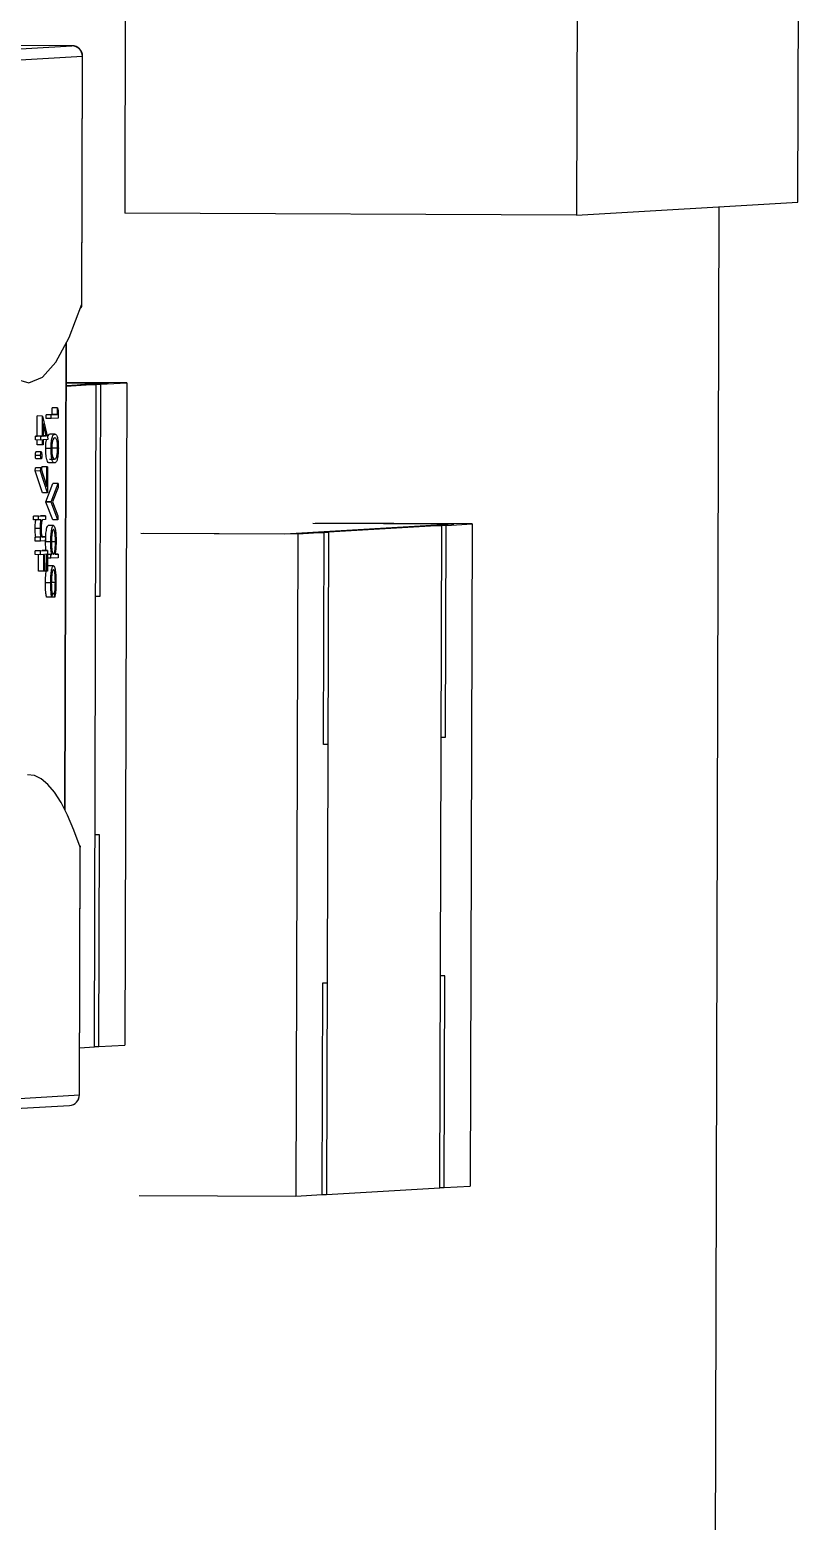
# Model space of a CAD drawing. Header units: millimetres. Extents: x -31.6 to 57.7, y -27.5 to 38.1.
# Drawn here: x -23.042 to -21.591, y -2.321 to 0.493 of the extents above; entities that cross this region are included whole.
import ezdxf

# ---------------------------------------------------------------- set-up
doc = ezdxf.new("R2010")
doc.units = ezdxf.units.MM

msp = doc.modelspace()

# ---------------------------------------------------------------- linework, layer by layer
at = {"color": 7, "linetype": 'Continuous', "lineweight": 25}
for p, q in [((-22.8571, 2.3064), (-22.8635, 0.1475)), ((-22.0053, 2.3024), (-22.0116, 0.1435)), ((-21.5939, 0.1682), (-21.5914, 1.0223)), ((-22.9629, 0.4633), (-23.8605, 0.4674)), ((-23.1619, 0.4515), (-22.9629, 0.4633)), ((-22.9432, 0.4432), (-23.1422, 0.4314)), ((-22.9446, -0.0245), (-22.9432, 0.4432)), ((-22.9443, -0.0265), (-22.9429, 0.4432)), ((-22.9432, 0.4432), (-22.9429, 0.4432)), ((-22.0116, 0.1435), (-22.8635, 0.1475)), ((-22.0116, 0.1435), (-21.5939, 0.1682)), ((-21.7506, -2.7513), (-21.742, 0.1594)), ((-22.9762, -0.9784), (-22.9736, -0.0986)), ((-22.9759, -0.9789), (-22.9733, -0.098)), ((-22.917, -0.1762), (-22.9736, -0.1795)), ((-22.8595, -0.1728), (-22.9735, -0.1723)), ((-22.9735, -0.1726), (-22.894, -0.1729)), ((-22.9735, -0.1777), (-22.894, -0.1729)), ((-22.9466, -0.1761), (-22.917, -0.1762)), ((-22.9384, -0.1756), (-22.9088, -0.1757)), ((-22.9384, -0.1756), (-22.9384, -0.1761)), ((-22.9207, -1.4261), (-22.917, -0.1762)), ((-22.91, -0.5757), (-22.9088, -0.1757)), ((-22.9088, -0.1757), (-22.8595, -0.1728)), ((-22.8595, -0.1728), (-22.8631, -1.4227)), ((-22.9901, -0.2202), (-23, -0.2202)), ((-23, -0.2325), (-23, -0.2202)), ((-22.9901, -0.2325), (-22.9901, -0.2202)), ((-22.9901, -0.2202), (-22.9888, -0.2248)), ((-22.9888, -0.2248), (-22.9888, -0.2396)), ((-23.0286, -0.2734), (-23.0285, -0.2354)), ((-23.0186, -0.2355), (-23.0285, -0.2354)), ((-23.0187, -0.2734), (-23.0186, -0.2355)), ((-23.0186, -0.2355), (-23.0083, -0.2785)), ((-23.0173, -0.2495), (-23.0174, -0.2733)), ((-23.0117, -0.273), (-23.0173, -0.2495)), ((-23.0118, -0.2332), (-23, -0.2325)), ((-23.0019, -0.2332), (-23.0118, -0.2332)), ((-23.0118, -0.2404), (-23.0118, -0.2332)), ((-23.002, -0.2404), (-23.0118, -0.2404)), ((-23.002, -0.2404), (-23.0019, -0.2332)), ((-22.9888, -0.2396), (-23.002, -0.2404)), ((-23.0019, -0.2332), (-22.9901, -0.2325)), ((-22.9901, -0.2325), (-23, -0.2325)), ((-23.0317, -0.2807), (-23.0316, -0.2736)), ((-23.0218, -0.2808), (-23.0317, -0.2807)), ((-23.0316, -0.2736), (-23.0286, -0.2734)), ((-23.0218, -0.2736), (-23.0316, -0.2736)), ((-23.0287, -0.2898), (-23.0286, -0.2807)), ((-23.0187, -0.2734), (-23.0286, -0.2734)), ((-23.0218, -0.2736), (-23.0187, -0.2734)), ((-23.0218, -0.2808), (-23.0218, -0.2736)), ((-23.0188, -0.2806), (-23.0218, -0.2808)), ((-23.0188, -0.2898), (-23.0188, -0.2806)), ((-23.0174, -0.2733), (-23.0117, -0.273)), ((-23.0117, -0.273), (-23.0174, -0.273)), ((-23.0083, -0.28), (-23.0174, -0.2805)), ((-23.0174, -0.2805), (-23.0174, -0.2897)), ((-23.0094, -0.2741), (-23.0053, -0.2697)), ((-23.0083, -0.2785), (-23.0083, -0.28)), ((-22.9955, -0.2698), (-23.0053, -0.2697)), ((-22.995, -0.2698), (-23.0049, -0.2697)), ((-23.0209, -0.3033), (-23.0308, -0.3032)), ((-23.0188, -0.2898), (-23.0287, -0.2898)), ((-23.0174, -0.2897), (-23.0188, -0.2898)), ((-23.0025, -0.2969), (-23.0123, -0.2969)), ((-22.99, -0.2964), (-22.9998, -0.2964)), ((-23.0322, -0.3392), (-23.0316, -0.333)), ((-23.0221, -0.31), (-23.0319, -0.31)), ((-23.0217, -0.333), (-23.0316, -0.333)), ((-23.021, -0.3166), (-23.0308, -0.3166)), ((-23.0223, -0.3393), (-23.0217, -0.333)), ((-23.0217, -0.333), (-23.0103, -0.3684)), ((-23.02, -0.3313), (-23.0187, -0.3312)), ((-23.0101, -0.3314), (-23.02, -0.3313)), ((-23.02, -0.3383), (-23.02, -0.3313)), ((-23.0088, -0.3313), (-23.0187, -0.3312)), ((-23.0103, -0.3684), (-23.0101, -0.3314)), ((-23.0101, -0.3314), (-23.0088, -0.3313)), ((-23.0088, -0.3313), (-23.0089, -0.3805)), ((-23.0056, -0.3169), (-22.9957, -0.3169)), ((-22.9956, -0.3241), (-23.0055, -0.3241)), ((-23.0223, -0.3393), (-23.0322, -0.3392)), ((-23.0188, -0.3805), (-23.0322, -0.3392)), ((-23.0089, -0.3805), (-23.0223, -0.3393)), ((-23.0123, -0.3973), (-22.999, -0.3626)), ((-23.0024, -0.3973), (-22.9892, -0.3627)), ((-22.9892, -0.3627), (-22.999, -0.3626)), ((-22.9892, -0.3627), (-22.9892, -0.3704)), ((-23.0089, -0.3805), (-23.0188, -0.3805)), ((-22.9892, -0.3704), (-22.9996, -0.3977)), ((-23.0024, -0.3973), (-23.0123, -0.3973)), ((-23.0123, -0.3983), (-23.0123, -0.3973)), ((-23.0024, -0.3983), (-23.0123, -0.3983)), ((-22.9992, -0.4314), (-23.0123, -0.3983)), ((-23.0024, -0.3983), (-23.0024, -0.3973)), ((-22.9894, -0.4314), (-23.0024, -0.3983)), ((-22.9996, -0.3977), (-22.9893, -0.4237)), ((-23.0357, -0.4317), (-23.0356, -0.4245)), ((-23.0258, -0.4317), (-23.0357, -0.4317)), ((-23.0356, -0.4245), (-23.0225, -0.4237)), ((-23.0258, -0.4246), (-23.0356, -0.4245)), ((-23.0225, -0.448), (-23.0323, -0.4479)), ((-23.0258, -0.4246), (-23.0126, -0.4238)), ((-23.0258, -0.4317), (-23.0258, -0.4246)), ((-23.0212, -0.4315), (-23.0258, -0.4317)), ((-23.0126, -0.4238), (-23.0225, -0.4237)), ((-23.0126, -0.431), (-23.0179, -0.4313)), ((-23.0126, -0.4238), (-23.0126, -0.431)), ((-22.9977, -0.4422), (-23.0076, -0.4421)), ((-22.9894, -0.4314), (-22.9992, -0.4314)), ((-22.9893, -0.4237), (-22.9894, -0.4314)), ((-22.5615, -0.458), (-22.2425, -0.4392)), ((-22.5088, -0.4379), (-22.2425, -0.4392)), ((-22.208, -0.439), (-22.5039, -0.4376)), ((-22.2655, -0.4424), (-22.4793, -0.455)), ((-22.2951, -0.4423), (-22.2655, -0.4424)), ((-22.2869, -0.4418), (-22.2573, -0.4419)), ((-22.2869, -0.4418), (-22.2869, -0.4423)), ((-22.2692, -1.6923), (-22.2655, -0.4424)), ((-22.2585, -0.8419), (-22.2573, -0.4419)), ((-22.2573, -0.4419), (-22.208, -0.439)), ((-22.208, -0.439), (-22.2116, -1.6889)), ((-23.0322, -0.4643), (-23.0312, -0.4642)), ((-23.0223, -0.4644), (-23.0322, -0.4643)), ((-23.0322, -0.4715), (-23.0322, -0.4643)), ((-23.0224, -0.4715), (-23.0322, -0.4715)), ((-23.0213, -0.4643), (-23.0312, -0.4642)), ((-23.0224, -0.4715), (-23.0223, -0.4644)), ((-23.0128, -0.471), (-23.0224, -0.4715)), ((-23.0223, -0.4644), (-23.0213, -0.4643)), ((-23.0127, -0.4638), (-23.0181, -0.4638)), ((-23.0179, -0.4641), (-23.0127, -0.4638)), ((-23.0127, -0.4638), (-23.0128, -0.471)), ((-23.0028, -0.4729), (-23.0127, -0.4729)), ((-22.994, -0.4727), (-23.0014, -0.4727)), ((-22.5368, -0.4584), (-22.8328, -0.4571)), ((-22.8278, -0.4568), (-22.5615, -0.458)), ((-22.5368, -0.4584), (-22.5405, -1.7084)), ((-22.4875, -0.4555), (-22.5368, -0.4584)), ((-22.5171, -0.4554), (-22.4875, -0.4555)), ((-22.5089, -0.4549), (-22.4793, -0.455)), ((-22.5089, -0.4554), (-22.5089, -0.4549)), ((-22.4887, -0.8555), (-22.4875, -0.4555)), ((-22.4793, -0.455), (-22.483, -1.705)), ((-23.0323, -0.4899), (-23.0191, -0.4892)), ((-23.0224, -0.49), (-23.0323, -0.4899)), ((-23.0323, -0.4971), (-23.0323, -0.4899)), ((-23.0224, -0.4972), (-23.0323, -0.4971)), ((-23.026, -0.5285), (-23.0259, -0.4972)), ((-23.0224, -0.49), (-23.0093, -0.4892)), ((-23.0224, -0.4972), (-23.0224, -0.49)), ((-23.016, -0.4968), (-23.0224, -0.4972)), ((-23.0093, -0.4892), (-23.0191, -0.4892)), ((-23.0161, -0.5286), (-23.016, -0.4968)), ((-23.0147, -0.4967), (-23.0148, -0.5285)), ((-23.0106, -0.4965), (-23.0147, -0.4967)), ((-23.0107, -0.5283), (-23.0106, -0.4965)), ((-23.0093, -0.4892), (-23.0094, -0.5282)), ((-23.001, -0.4967), (-23.0093, -0.4967)), ((-23.0027, -0.4968), (-23.0093, -0.4968)), ((-23.0027, -0.504), (-23.0093, -0.5039)), ((-23.0027, -0.4968), (-23.001, -0.4967)), ((-23.0027, -0.504), (-23.0027, -0.4968)), ((-22.9892, -0.5032), (-23.0027, -0.504)), ((-22.995, -0.4963), (-22.9892, -0.496)), ((-22.9892, -0.496), (-22.9949, -0.496)), ((-22.9892, -0.496), (-22.9892, -0.5032)), ((-23.0161, -0.5286), (-23.026, -0.5285)), ((-23.0148, -0.5285), (-23.0161, -0.5286)), ((-23.0107, -0.5283), (-23.0148, -0.5282)), ((-23.0094, -0.5282), (-23.0107, -0.5283)), ((-22.998, -0.5181), (-23.0079, -0.518)), ((-23.003, -0.5505), (-23.0129, -0.5504)), ((-22.9943, -0.55), (-23.0016, -0.55)), ((-23.0009, -0.5777), (-23.0108, -0.5776)), ((-23.0002, -0.5716), (-23.0009, -0.5777)), ((-22.9954, -0.5774), (-23.0009, -0.5773)), ((-22.996, -0.5714), (-23.0003, -0.5714)), ((-22.9954, -0.5774), (-22.996, -0.5714)), ((-22.9182, -0.5756), (-22.91, -0.5757)), ((-22.9182, -0.5762), (-22.91, -0.5757)), ((-22.2667, -0.8424), (-22.2585, -0.8419)), ((-22.2667, -0.8419), (-22.2585, -0.8419)), ((-22.4805, -0.855), (-22.4887, -0.8555)), ((-22.4887, -0.855), (-22.4805, -0.855)), ((-22.9113, -1.0257), (-22.9195, -1.0261)), ((-22.9125, -1.4256), (-22.9113, -1.0257)), ((-22.949, -1.5167), (-22.9476, -1.0491)), ((-22.9487, -1.5167), (-22.9473, -1.047)), ((-22.9476, -1.047), (-22.9476, -1.0491)), ((-22.2598, -1.2919), (-22.268, -1.2924)), ((-22.261, -1.6918), (-22.2598, -1.2919)), ((-22.4912, -1.7055), (-22.49, -1.3055)), ((-22.49, -1.3055), (-22.4818, -1.305)), ((-22.9485, -1.4278), (-22.9207, -1.4261)), ((-22.9207, -1.4256), (-22.9125, -1.4256)), ((-22.9125, -1.4256), (-22.8631, -1.4227)), ((-23.148, -1.5285), (-22.949, -1.5167)), ((-22.9487, -1.5167), (-22.949, -1.5167)), ((-23.1665, -1.5484), (-22.9675, -1.5366)), ((-22.5405, -1.7084), (-22.8364, -1.707)), ((-22.4912, -1.7055), (-22.5405, -1.7084)), ((-22.4912, -1.7049), (-22.483, -1.705)), ((-22.483, -1.705), (-22.2692, -1.6923)), ((-22.2692, -1.6918), (-22.261, -1.6918)), ((-22.261, -1.6918), (-22.2116, -1.6889))]:
    msp.add_line(p, q, dxfattribs=at)
at = {"color": 7, "linetype": 'Continuous', "lineweight": 25, "flags": 128}
for points in [[(-23.1436, -0.0363), (-23.1201, -0.0965), (-23.0955, -0.1397), (-23.0702, -0.1652), (-23.0445, -0.1727), (-23.0188, -0.1621), (-22.9933, -0.1336), (-22.9685, -0.0875), (-22.9446, -0.0245)], [(-22.9476, -1.0491), (-22.9592, -1.0169), (-22.9711, -0.9888), (-22.9833, -0.9651), (-22.9957, -0.9457), (-23.0083, -0.9307), (-23.021, -0.9202), (-23.0338, -0.9141), (-23.0467, -0.9126)]]:
    msp.add_lwpolyline(points, dxfattribs=at)
at = {"color": 7, "linetype": 'Continuous', "lineweight": 25}
for centre, radius, start, end in [((-22.9629, 0.4433), 0.02, 359.8311, 89.7322), ((-22.9631, 0.4433), 0.0199, 359.4604, 89.3224), ((-22.9687, -1.5166), 0.02, 273.3848, 359.8311), ((-22.9688, -1.5168), 0.0198, 273.7327, 0.221)]:
    msp.add_arc(centre, radius, start, end, dxfattribs=at)
for points, knots in [([(-22.9476, -0.0324), (-22.9473, -0.0322), (-22.9454, -0.0312), (-22.9443, -0.0283), (-22.9445, -0.0258), (-22.9446, -0.0245)], [0, 0, 0, 0, 0.094489, 0.547208, 1, 1, 1, 1]), ([(-23.0123, -0.2969), (-23.0123, -0.2945), (-23.0122, -0.2899), (-23.0117, -0.2831), (-23.011, -0.2804), (-23.0107, -0.279)], [0, 0, 0, 0, 0.330744, 0.661457, 1, 1, 1, 1]), ([(-23.0025, -0.2969), (-23.0024, -0.2946), (-23.0023, -0.2899), (-23.0016, -0.2814), (-22.9994, -0.2707), (-22.997, -0.2701), (-22.9955, -0.2698)], [0, 0, 0, 0, 0.1255507, 0.25109, 0.5002501, 1, 1, 1, 1]), ([(-22.9955, -0.2769), (-22.9967, -0.2771), (-22.9986, -0.2773), (-23.0004, -0.285), (-23.001, -0.2916), (-23.0011, -0.2952), (-23.0011, -0.2971)], [0, 0, 0, 0, 0.500291, 0.749086, 0.874606, 1, 1, 1, 1]), ([(-22.9955, -0.2698), (-22.9939, -0.27), (-22.9919, -0.2702), (-22.99, -0.2776), (-22.9892, -0.2827), (-22.9887, -0.2891), (-22.9887, -0.2938), (-22.9886, -0.2961)], [0, 0, 0, 0, 0.498702, 0.6241765, 0.7494675, 0.8747453, 1, 1, 1, 1]), ([(-22.99, -0.2964), (-22.99, -0.2946), (-22.9901, -0.2909), (-22.9905, -0.2861), (-22.9911, -0.2822), (-22.9927, -0.277), (-22.9943, -0.277), (-22.9955, -0.2769)], [0, 0, 0, 0, 0.125139, 0.250418, 0.375519, 0.500847, 1, 1, 1, 1]), ([(-23.0319, -0.31), (-23.0319, -0.309), (-23.0319, -0.307), (-23.0316, -0.3048), (-23.0312, -0.3035), (-23.0309, -0.3033), (-23.0308, -0.3032)], [0, 0, 0, 0, 0.279581, 0.559143, 0.779575, 1, 1, 1, 1]), ([(-23.0221, -0.31), (-23.022, -0.309), (-23.022, -0.3071), (-23.0217, -0.3049), (-23.0213, -0.3035), (-23.0211, -0.3034), (-23.0209, -0.3033)], [0, 0, 0, 0, 0.279581, 0.559143, 0.779575, 1, 1, 1, 1]), ([(-23.0209, -0.3033), (-23.0208, -0.3034), (-23.0205, -0.3036), (-23.0201, -0.3054), (-23.0199, -0.3076), (-23.0199, -0.3091), (-23.0199, -0.3099)], [0, 0, 0, 0, 0.279576, 0.559284, 0.779552, 1, 1, 1, 1]), ([(-23.0055, -0.3241), (-23.0071, -0.3237), (-23.0094, -0.3232), (-23.0116, -0.3124), (-23.0122, -0.3039), (-23.0123, -0.2992), (-23.0123, -0.2969)], [0, 0, 0, 0, 0.499407, 0.748743, 0.874372, 1, 1, 1, 1]), ([(-22.9956, -0.3241), (-22.9972, -0.3238), (-22.9996, -0.3232), (-23.0017, -0.3125), (-23.0024, -0.304), (-23.0024, -0.2993), (-23.0025, -0.2969)], [0, 0, 0, 0, 0.499407, 0.748743, 0.874372, 1, 1, 1, 1]), ([(-23.0011, -0.2971), (-23.0011, -0.2993), (-23.001, -0.3036), (-23.0003, -0.3103), (-22.9994, -0.3127), (-22.9989, -0.3141)], [0, 0, 0, 0, 0.280257, 0.560781, 1, 1, 1, 1]), ([(-22.9886, -0.2961), (-22.9887, -0.2984), (-22.9887, -0.3032), (-22.9895, -0.3118), (-22.9917, -0.3227), (-22.9941, -0.3236), (-22.9956, -0.3241)], [0, 0, 0, 0, 0.1256001, 0.2511969, 0.5005813, 1, 1, 1, 1]), ([(-22.9956, -0.3169), (-22.9944, -0.3166), (-22.9926, -0.316), (-22.9907, -0.3084), (-22.9901, -0.3019), (-22.99, -0.2982), (-22.99, -0.2964)], [0, 0, 0, 0, 0.500072, 0.749021, 0.874598, 1, 1, 1, 1]), ([(-23.0308, -0.3166), (-23.031, -0.3165), (-23.0313, -0.3163), (-23.0317, -0.3145), (-23.0319, -0.3123), (-23.0319, -0.3107), (-23.0319, -0.31)], [0, 0, 0, 0, 0.279469, 0.559358, 0.779674, 1, 1, 1, 1]), ([(-23.021, -0.3166), (-23.0211, -0.3165), (-23.0215, -0.3163), (-23.0218, -0.3145), (-23.022, -0.3123), (-23.022, -0.3108), (-23.0221, -0.31)], [0, 0, 0, 0, 0.279469, 0.559358, 0.779674, 1, 1, 1, 1]), ([(-23.0199, -0.3099), (-23.0199, -0.3109), (-23.0199, -0.3128), (-23.0202, -0.315), (-23.0206, -0.3164), (-23.0209, -0.3165), (-23.021, -0.3166)], [0, 0, 0, 0, 0.2796016, 0.559212, 0.7794752, 1, 1, 1, 1]), ([(-22.9989, -0.3141), (-22.9983, -0.3151), (-22.9972, -0.3168), (-22.9961, -0.3169), (-22.9956, -0.3169)], [0, 0, 0, 0, 0.559599, 1, 1, 1, 1]), ([(-23.0323, -0.4479), (-23.0323, -0.4444), (-23.0321, -0.4379), (-23.0314, -0.4334), (-23.031, -0.4314)], [0, 0, 0, 0, 0.559176, 1, 1, 1, 1]), ([(-23.0312, -0.4642), (-23.0314, -0.4631), (-23.0318, -0.4608), (-23.0323, -0.4552), (-23.0323, -0.4507), (-23.0323, -0.4479)], [0, 0, 0, 0, 0.2803937, 0.5603272, 1, 1, 1, 1]), ([(-23.0225, -0.448), (-23.0224, -0.4444), (-23.0223, -0.438), (-23.0215, -0.4335), (-23.0212, -0.4315)], [0, 0, 0, 0, 0.559176, 1, 1, 1, 1]), ([(-23.0213, -0.4643), (-23.0215, -0.4631), (-23.0219, -0.4608), (-23.0224, -0.4552), (-23.0224, -0.4507), (-23.0225, -0.448)], [0, 0, 0, 0, 0.2803937, 0.5603272, 1, 1, 1, 1]), ([(-23.0179, -0.4313), (-23.0183, -0.4313), (-23.0192, -0.4314), (-23.0204, -0.4355), (-23.021, -0.4416), (-23.0211, -0.4458), (-23.0211, -0.448)], [0, 0, 0, 0, 0.281344, 0.559027, 0.779591, 1, 1, 1, 1]), ([(-23.0211, -0.448), (-23.0211, -0.4507), (-23.021, -0.4561), (-23.0198, -0.4635), (-23.0186, -0.4638), (-23.0179, -0.4641)], [0, 0, 0, 0, 0.280273, 0.560295, 1, 1, 1, 1]), ([(-23.0127, -0.4729), (-23.0126, -0.4684), (-23.0124, -0.4594), (-23.011, -0.4494), (-23.0093, -0.4431), (-23.0082, -0.4424), (-23.0076, -0.4421)], [0, 0, 0, 0, 0.279573, 0.559333, 0.779589, 1, 1, 1, 1]), ([(-23.0028, -0.4729), (-23.0027, -0.4684), (-23.0025, -0.4594), (-23.0011, -0.4494), (-22.9995, -0.4432), (-22.9983, -0.4425), (-22.9977, -0.4422)], [0, 0, 0, 0, 0.279573, 0.559333, 0.779589, 1, 1, 1, 1]), ([(-22.9978, -0.4493), (-22.9983, -0.4499), (-22.9994, -0.4509), (-23.0007, -0.4573), (-23.0015, -0.465), (-23.0016, -0.4704), (-23.0016, -0.4731)], [0, 0, 0, 0, 0.279429, 0.559146, 0.77957, 1, 1, 1, 1]), ([(-22.994, -0.4727), (-22.9941, -0.4693), (-22.9942, -0.4625), (-22.9952, -0.4547), (-22.9964, -0.4501), (-22.9973, -0.4496), (-22.9978, -0.4493)], [0, 0, 0, 0, 0.279767, 0.559291, 0.779719, 1, 1, 1, 1]), ([(-22.9977, -0.4422), (-22.997, -0.4427), (-22.9955, -0.4437), (-22.9939, -0.4521), (-22.993, -0.462), (-22.9929, -0.469), (-22.9929, -0.4726)], [0, 0, 0, 0, 0.279413, 0.559191, 0.779548, 1, 1, 1, 1]), ([(-23.0118, -0.4892), (-23.012, -0.4877), (-23.0126, -0.4832), (-23.0127, -0.477), (-23.0127, -0.4729)], [0, 0, 0, 0, 0.325808, 1, 1, 1, 1]), ([(-23.001, -0.4967), (-23.0016, -0.4929), (-23.0027, -0.4862), (-23.0028, -0.477), (-23.0028, -0.4729)], [0, 0, 0, 0, 0.558763, 1, 1, 1, 1]), ([(-23.0016, -0.4731), (-23.0016, -0.4765), (-23.0015, -0.4834), (-23.0005, -0.4913), (-22.9993, -0.4959), (-22.9984, -0.4963), (-22.9979, -0.4965)], [0, 0, 0, 0, 0.279822, 0.559387, 0.779603, 1, 1, 1, 1]), ([(-22.9979, -0.4965), (-22.9974, -0.4961), (-22.9962, -0.4953), (-22.9949, -0.4887), (-22.9942, -0.4809), (-22.9941, -0.4755), (-22.994, -0.4727)], [0, 0, 0, 0, 0.2796602, 0.5592103, 0.7794872, 1, 1, 1, 1]), ([(-22.9929, -0.4726), (-22.993, -0.4779), (-22.9932, -0.4873), (-22.9944, -0.4936), (-22.995, -0.4963)], [0, 0, 0, 0, 0.558426, 1, 1, 1, 1]), ([(-23.0129, -0.5504), (-23.0128, -0.5458), (-23.0127, -0.5374), (-23.0118, -0.5311), (-23.0114, -0.5283)], [0, 0, 0, 0, 0.56207, 1, 1, 1, 1]), ([(-23.003, -0.5505), (-23.003, -0.5459), (-23.0028, -0.5367), (-23.0015, -0.526), (-22.9998, -0.5192), (-22.9986, -0.5184), (-22.998, -0.5181)], [0, 0, 0, 0, 0.280077, 0.559647, 0.779819, 1, 1, 1, 1]), ([(-22.998, -0.5252), (-22.9985, -0.5258), (-22.9997, -0.5268), (-23.001, -0.5338), (-23.0017, -0.5421), (-23.0018, -0.5477), (-23.0019, -0.5505)], [0, 0, 0, 0, 0.279332, 0.558778, 0.779267, 1, 1, 1, 1]), ([(-22.998, -0.5181), (-22.9973, -0.5186), (-22.9957, -0.5198), (-22.9941, -0.5287), (-22.9932, -0.5394), (-22.9931, -0.5468), (-22.9931, -0.5505)], [0, 0, 0, 0, 0.2793814, 0.5587815, 0.7792808, 1, 1, 1, 1]), ([(-22.9943, -0.55), (-22.9943, -0.5465), (-22.9944, -0.5394), (-22.9953, -0.5312), (-22.9966, -0.526), (-22.9975, -0.5255), (-22.998, -0.5252)], [0, 0, 0, 0, 0.2801364, 0.5597687, 0.7798902, 1, 1, 1, 1]), ([(-23.0108, -0.5776), (-23.0112, -0.5754), (-23.012, -0.5716), (-23.0126, -0.5642), (-23.0129, -0.5574), (-23.0129, -0.5528), (-23.0129, -0.5504)], [0, 0, 0, 0, 0.338983, 0.559249, 0.779562, 1, 1, 1, 1]), ([(-23.0009, -0.5777), (-23.0014, -0.5754), (-23.0021, -0.5716), (-23.0027, -0.5642), (-23.003, -0.5575), (-23.003, -0.5528), (-23.003, -0.5505)], [0, 0, 0, 0, 0.338983, 0.559249, 0.779562, 1, 1, 1, 1]), ([(-23.0019, -0.5505), (-23.0018, -0.5552), (-23.0016, -0.5635), (-23.0007, -0.5691), (-23.0002, -0.5716)], [0, 0, 0, 0, 0.558788, 1, 1, 1, 1]), ([(-22.996, -0.5714), (-22.9955, -0.568), (-22.9945, -0.562), (-22.9943, -0.5537), (-22.9943, -0.55)], [0, 0, 0, 0, 0.558451, 1, 1, 1, 1]), ([(-22.9931, -0.5505), (-22.9931, -0.554), (-22.9932, -0.5599), (-22.9938, -0.5675), (-22.9945, -0.5734), (-22.9951, -0.576), (-22.9954, -0.5774)], [0, 0, 0, 0, 0.339714, 0.560013, 0.780007, 1, 1, 1, 1])]:
    msp.add_open_spline(points, degree=3, knots=knots, dxfattribs=at)

doc.saveas('drawing.dxf')
